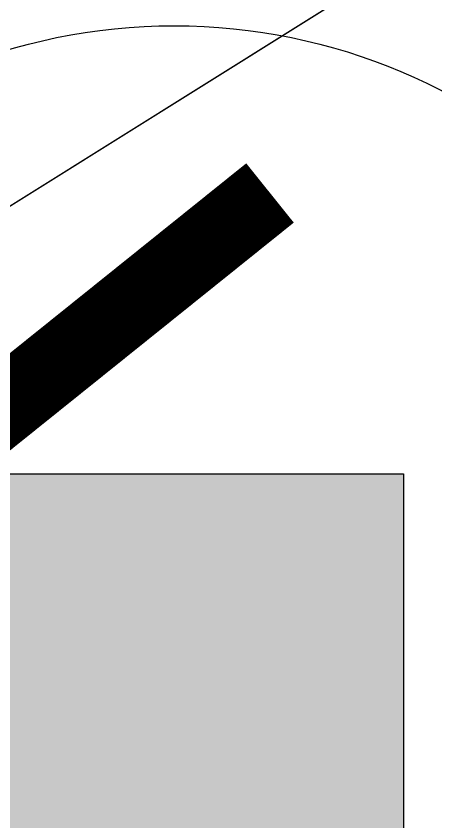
# Model space of a CAD drawing. Extents: x -809667 to 586099, y 3084146 to 3634412.
# Drawn here: x 381225.744 to 381226.907, y 3087133.819 to 3087136.051 of the extents above; entities that cross this region are included whole.
import ezdxf

# ---------------------------------------------------------------- set-up
doc = ezdxf.new("R2010")
doc.units = 0
doc.header["$LTSCALE"] = 0.5
doc.layers.add('JZD', color=7, linetype='CONTINUOUS')
doc.layers.add('文字', color=7, linetype='CONTINUOUS')

# ---------------------------------------------------------------- blocks, each defined once
blk = doc.blocks.new('A$C753C54BC')
at = {"layer": 'JZD'}
h = blk.add_hatch(color=0, dxfattribs=at)
h.dxf.hatch_style = 1
h.paths.add_polyline_path([(1.4026, 3.0605), (3.4634, 3.0605), (3.4634, 0.8909), (1.4026, 0.8909)])
at = {"layer": 'JZD', "color": 0, "const_width": 0.324}
blk.add_lwpolyline([(1.4026, 3.0605), (2.8945, 4.258)], dxfattribs=at)
at = {"layer": 'JZD', "color": 0}
blk.add_lwpolyline([(1.4026, 3.0605), (3.4634, 3.0605), (3.4634, 0.8909), (1.4026, 0.8909)], close=True, dxfattribs=at)
blk.add_circle((2.4853, 2.4853), 2.4853, dxfattribs=at)
blk = doc.blocks.new('123123')
at = {"layer": '文字', "color": 8}
blk.add_line((381920.5503, 3087173.8922), (381946.5862, 3087190.17), dxfattribs=at)
at = {"layer": '文字', "color": 8, "flags": 128}
blk.add_lwpolyline([(381943.8681, 3087188.4706), (381931.573, 3087180.7836)], dxfattribs=at)
at = {"layer": '文字', "color": 8, "xscale": 0.65, "yscale": 0.65, "zscale": 0.65}
blk.add_blockref('A$C753C54BC', (381941.676, 3087185.0941), dxfattribs=at)

msp = doc.modelspace()

# ---------------------------------------------------------------- block references
at = {"layer": '文字'}
msp.add_blockref('123123', (-717.1099, -52.3003), dxfattribs=at)

doc.saveas('drawing.dxf')
